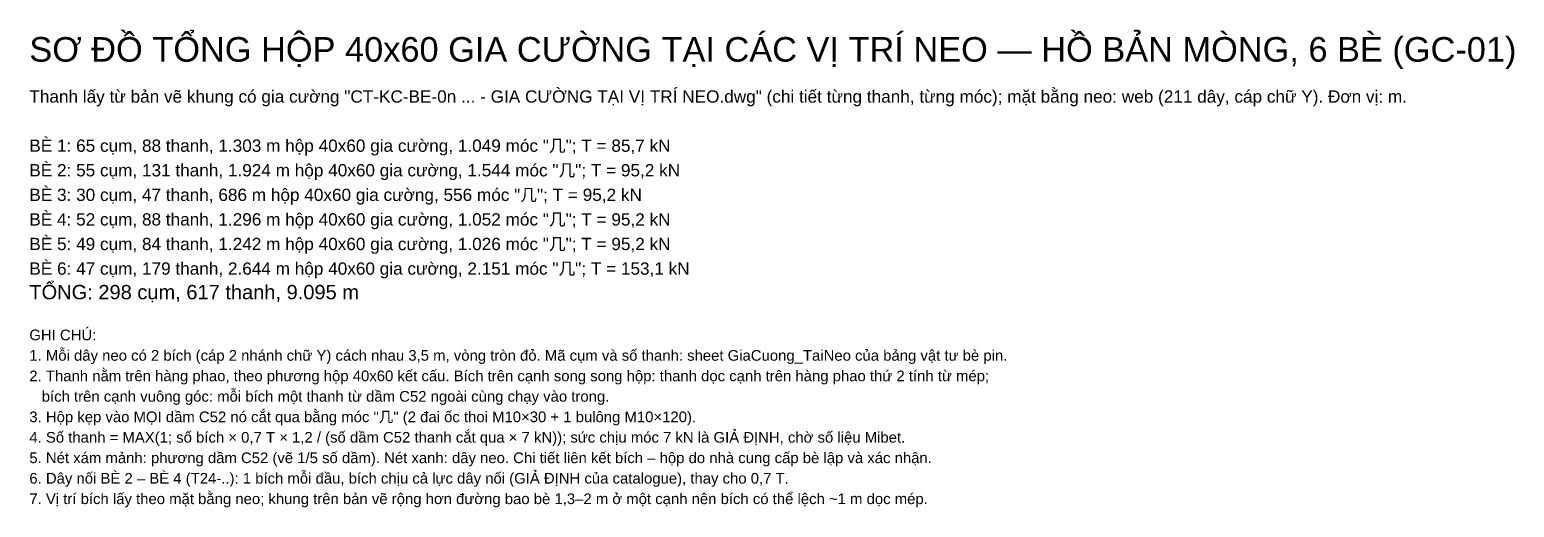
# Model space of a CAD drawing. Header units: metres. Extents: x -507 to 550, y -125 to 537.
# Drawn here: x 187.8 to 550.1, y 414.8 to 531.4 of the extents above; entities that cross this region are included whole.
import ezdxf

# ---------------------------------------------------------------- set-up
doc = ezdxf.new("R2010")
doc.units = ezdxf.units.M
doc.layers.add('GHI_CHU', color=7, linetype='Continuous', lineweight=0)
doc.styles.add('VN', font='arial.ttf')

msp = doc.modelspace()

# ---------------------------------------------------------------- texts
at = {"layer": 'GHI_CHU', "style": 'VN'}
for s, height, p in [('SƠ ĐỒ TỔNG HỘP 40x60 GIA CƯỜNG TẠI CÁC VỊ TRÍ NEO — HỒ BẢN MÒNG, 6 BÈ (GC-01)', 6, (187.7, 523.58)), ('Thanh lấy từ bản vẽ khung có gia cường "CT-KC-BE-0n ... - GIA CƯỜNG TẠI VỊ TRÍ NEO.dwg" (chi tiết từng thanh, từng móc); mặt bằng neo: web (211 dây, cáp chữ Y). Đơn vị: m.', 3, (187.7, 513.58)), ('BÈ 1: 65 cụm, 88 thanh, 1.303 m hộp 40x60 gia cường, 1.049 móc "几"; T = 85,7 kN', 3, (187.7, 501.58)), ('BÈ 2: 55 cụm, 131 thanh, 1.924 m hộp 40x60 gia cường, 1.544 móc "几"; T = 95,2 kN', 3, (187.7, 495.58)), ('BÈ 3: 30 cụm, 47 thanh, 686 m hộp 40x60 gia cường, 556 móc "几"; T = 95,2 kN', 3, (187.7, 489.58)), ('BÈ 4: 52 cụm, 88 thanh, 1.296 m hộp 40x60 gia cường, 1.052 móc "几"; T = 95,2 kN', 3, (187.7, 483.58)), ('BÈ 5: 49 cụm, 84 thanh, 1.242 m hộp 40x60 gia cường, 1.026 móc "几"; T = 95,2 kN', 3, (187.7, 477.58)), ('BÈ 6: 47 cụm, 179 thanh, 2.644 m hộp 40x60 gia cường, 2.151 móc "几"; T = 153,1 kN', 3, (187.7, 471.58)), ('TỔNG: 298 cụm, 617 thanh, 9.095 m', 3.5, (187.7, 465.58)), ('GHI CHÚ:', 2.6, (187.7, 455.58)), ('1. Mỗi dây neo có 2 bích (cáp 2 nhánh chữ Y) cách nhau 3,5 m, vòng tròn đỏ. Mã cụm và số thanh: sheet GiaCuong_TaiNeo của bảng vật tư bè pin.', 2.6, (187.7, 450.58)), ('2. Thanh nằm trên hàng phao, theo phương hộp 40x60 kết cấu. Bích trên cạnh song song hộp: thanh dọc cạnh trên hàng phao thứ 2 tính từ mép;', 2.6, (187.7, 445.58)), ('   bích trên cạnh vuông góc: mỗi bích một thanh từ dầm C52 ngoài cùng chạy vào trong.', 2.6, (187.7, 440.58)), ('3. Hộp kẹp vào MỌI dầm C52 nó cắt qua bằng móc "几" (2 đai ốc thoi M10×30 + 1 bulông M10×120).', 2.6, (187.7, 435.58)), ('4. Số thanh = MAX(1; số bích × 0,7 T × 1,2 / (số dầm C52 thanh cắt qua × 7 kN)); sức chịu móc 7 kN là GIẢ ĐỊNH, chờ số liệu Mibet.', 2.6, (187.7, 430.58)), ('5. Nét xám mảnh: phương dầm C52 (vẽ 1/5 số dầm). Nét xanh: dây neo. Chi tiết liên kết bích – hộp do nhà cung cấp bè lập và xác nhận.', 2.6, (187.7, 425.58)), ('6. Dây nối BÈ 2 – BÈ 4 (T24-..): 1 bích mỗi đầu, bích chịu cả lực dây nối (GIẢ ĐỊNH của catalogue), thay cho 0,7 T.', 2.6, (187.7, 420.58)), ('7. Vị trí bích lấy theo mặt bằng neo; khung trên bản vẽ rộng hơn đường bao bè 1,3–2 m ở một cạnh nên bích có thể lệch ~1 m dọc mép.', 2.6, (187.7, 415.58))]:
    msp.add_text(s, height=height, dxfattribs=at).set_placement(p)

doc.saveas('drawing.dxf')
